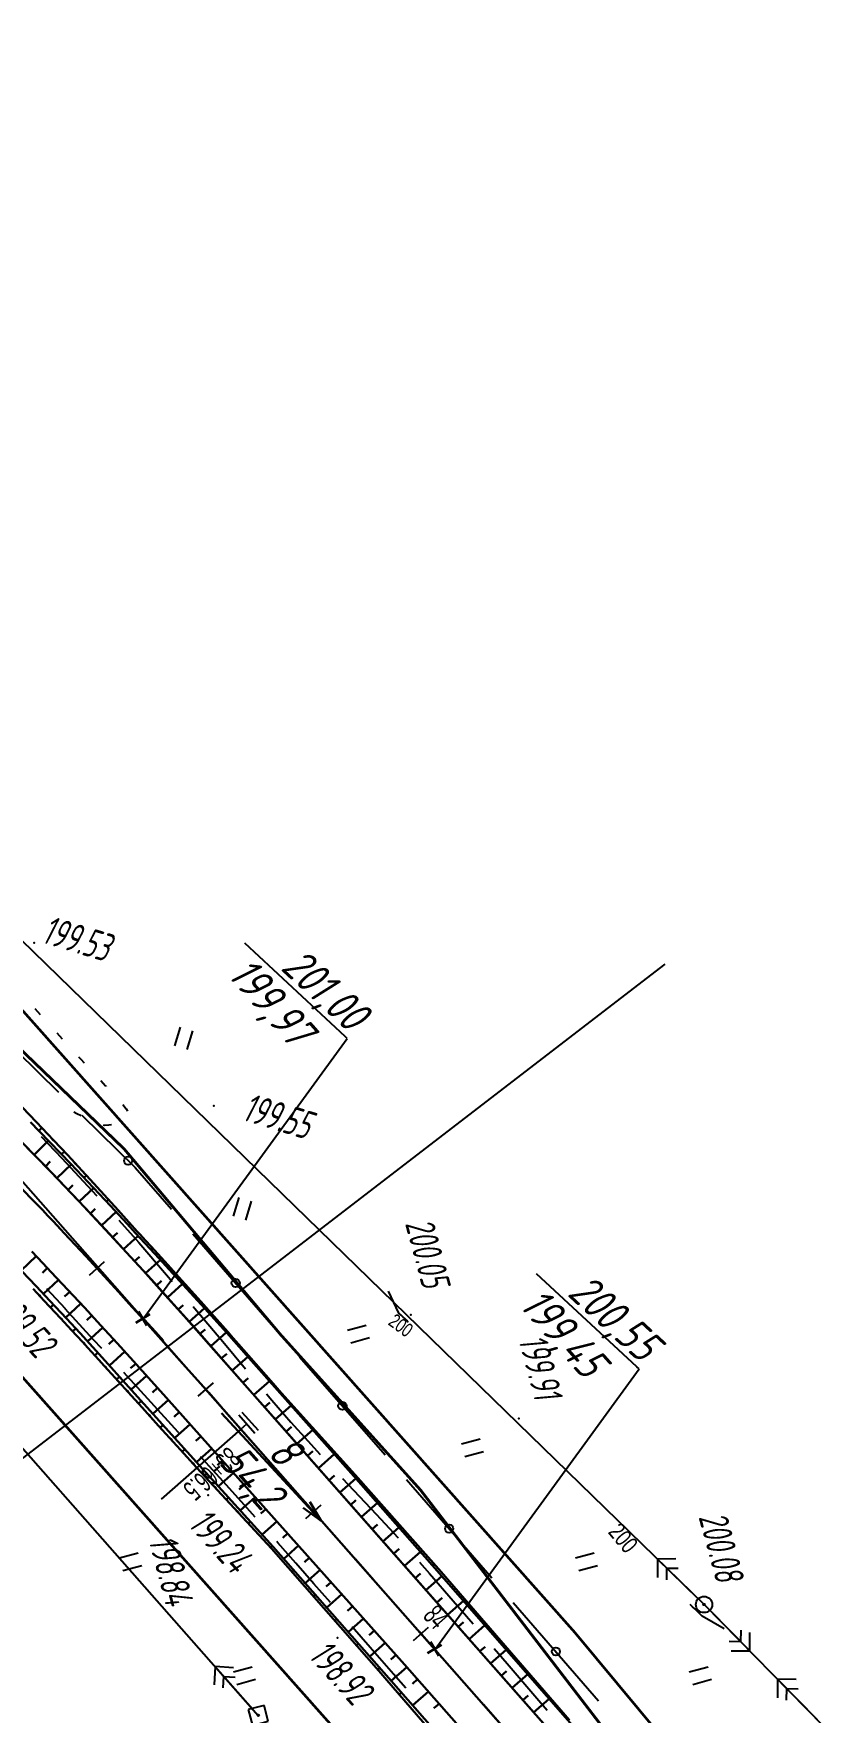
# Model space of a CAD drawing. Header units: millimetres. Extents: x -1799 to 6962, y -1020 to 4121.
# Drawn here: x 5023.8 to 5121.9, y 2961.6 to 3168 of the extents above; entities that cross this region are included whole.
import ezdxf
from ezdxf import colors
from ezdxf.entities.mleader import LeaderData, LeaderLine
from ezdxf.math import Vec2, Vec3

# ---------------------------------------------------------------- set-up
doc = ezdxf.new("R2010")
doc.units = ezdxf.units.MM
doc.linetypes.add('CONTI', pattern=[0])
doc.linetypes.add('STROT', pattern=[1.7, 0.5, -1.2])
for name, color, linetype, lineweight in [('10', 1, 'Continuous', 35), ('КОПИЯ_ОСЬ_13_ОТКОСЫ', 7, 'Continuous', 30), ('ОСЬ_ВЕРХ_ПОКРЫТИЯ_ГРАНИЦЫ_ПОЛОС', 7, 'Continuous', 30), ('ОСЬ_ВЕРХ_ПОКРЫТИЯ_ОСЬ', 1, 'Continuous', 30), ('Отметки', 5, 'Continuous', 30), ('Уклоны ПЧ', 5, 'Continuous', 30)]:
    doc.layers.add(name, color=color, linetype=linetype, lineweight=lineweight)
for name, color, linetype in [('_Ростелеком', 6, 'Continuous'), ('GOR_BDEFAULT', 212, 'CONTI'), ('NAD_MDEFAULT', 7, 'CONTI'), ('PI_OTDEFAULT', 172, 'CONTI'), ('PI_TTDEFAULT', 5, 'CONTI'), ('PLN_O', 7, 'CONTI'), ('SIT_LDEFAULT', 7, 'CONTI'), ('USLZNDEFAULT', 7, 'CONTI'), ('ZAPSKDEFAULT', 7, 'CONTI'), ('КОПИЯ_ОСЬ_ТАНГЕНСЫ', 1, 'Continuous'), ('ОСЬ_ВЕРХ_ПОКРЫТИЯ_ПИКЕТЫ', 1, 'Continuous'), ('ОСЬ_ВЕРХ_ПОКРЫТИЯ_РАЗБИВКА_КРИВ', 1, 'Continuous'), ('ОСЬ_ВЕРХ_ПОКРЫТИЯ_ТАНГЕНСЫ', 1, 'Continuous'), ('разметка', 7, 'Continuous')]:
    doc.layers.add(name, color=color, linetype=linetype)
doc.styles.add('eskd', font='spds.shx', dxfattribs={"width": 1.2, "oblique": 15})
doc.styles.add('SHRFT', font='TXT', dxfattribs={"width": 3.5})
doc.styles.get("Standard").update_dxf_attribs({"font": 'arial.ttf'})
doc.styles.add('STYLE1', font='romand.shx', dxfattribs={"width": 0.9})
doc.styles.add('ГОСТ', font='', dxfattribs={"oblique": 15, "height": 4})
doc.styles.get('ГОСТ').set_extended_font_data('GOST type A')
doc.linetypes.add('кабель_связи_проект.', pattern='A,10,-1,["/",STYLE1,S=3,R=0,X=0,Y=-1.5],-4.1', length=15.1)

# ---------------------------------------------------------------- blocks, each defined once
blk = doc.blocks.new('BL_2011')
at = {"color": 0}
for p, q in [((0, 0), (0, 2.4)), ((1.6, 0), (1.6, 2.4))]:
    blk.add_line(p, q, dxfattribs=at)
blk = doc.blocks.new('BL_27')
at = {"color": 0}
for p, q in [((1, 1), (-1, 1)), ((-1, 1), (-1, -1)), ((1, -1), (1, 1)), ((-1, -1), (1, -1))]:
    blk.add_line(p, q, dxfattribs=at)
blk.add_circle((0, 0), 0.1, dxfattribs=at)
blk = doc.blocks.new('BL_26')
at = {"color": 0}
for radius in [1, 0.1]:
    blk.add_circle((0, 0), radius, dxfattribs=at)
blk = doc.blocks.new('_None')
blk = doc.blocks.new('Крест')
at = {"layer": 'Отметки'}
for points in [[(-1, 0), (1, 0)], [(0, 1), (0, -1)]]:
    blk.add_lwpolyline(points, dxfattribs=at)
blk = doc.blocks.new('Стрелка')
at = {"layer": 'Уклоны ПЧ', "ltscale": 2}
for points in [[(-0.02342005360436872, -0.04794833697465961), (-0.02342005360436872, 17.97170368749525)], [(-0.02342005360436872, -0.04794833697465961), (-0.5784949510263147, 2.621650927669716)], [(-0.02342005360436872, -0.04794833697465961), (0.5316548438175772, 2.621650927669716)]]:
    blk.add_lwpolyline(points, dxfattribs=at)

msp = doc.modelspace()

# ---------------------------------------------------------------- linework, layer by layer
at = {"linetype": 'Continuous'}
msp.add_line((5101.342919069642, 3053.628993714613), (4992.824207588865, 2970.080259105575), dxfattribs=at)
at = {"layer": '10'}
for points in [[(5126.715964376121, 2919.343480735471), (5103.205964376344, 2947.443480736029), (5106.035964376419, 2952.483480735135), (5090.315964376214, 2971.423480735545), (5010.815964376214, 3060.993480735843), (4964.365964376493, 3097.523480736104), (4959.865964376493, 3089.543480735657), (4935.2659643764, 3109.693480736029), (4925.045964376195, 3116.333480735694), (4915.735964376139, 3122.393480735284), (4882.235964376139, 3156.863480735955), (4868.235964376139, 3165.853480735247), (4844.225964376363, 3168.00348073562), (4845.852994294584, 3159.921071174008), (4832.605964376426, 3154.783480734949), (4804.775964376351, 3131.223480734428), (4770.825964376631, 3093.703480734875), (4735.885964376686, 3046.233480734204), (4680.975964376537, 2976.563480734279), (4647.055964376612, 2935.783480734949), (4635.285964376593, 2926.063480734279), (4615.905964376705, 2918.193480734167), (4598.585964376407, 2915.533480734949), (4552.415964376481, 2914.983480734204)], [(4844.225964376363, 3168.00348073562), (4868.235964376139, 3165.853480735247), (4882.235964376139, 3156.863480735955), (4915.735964376139, 3122.393480735284), (4925.045964376195, 3116.333480735694), (4935.2659643764, 3109.693480736029), (4959.865964376493, 3089.543480735657), (4964.365964376493, 3097.523480736104), (5010.815964376214, 3060.993480735843), (5090.315964376214, 2971.423480735545)], [(4557.365964376668, 2900.733480734204), (4579.635964376686, 2901.023480734241), (4603.805964376612, 2901.343480734539), (4619.905964376705, 2900.323480734986), (4644.595964376649, 2910.463480734651), (4659.775964376351, 2923.013480734465), (4694.925964376258, 2965.253480734688), (4750.165964376481, 3035.343480734539), (4784.735964376314, 3082.333480734763), (4817.285964376593, 3118.293480734726), (4841.915964376481, 3139.133480734577), (4849.498071936259, 3141.813837832225), (4850.395964376288, 3137.353480735247), (4862.145964376288, 3136.323480735918), (4879.535964376419, 3127.573480735918), (4921.7659643764, 3093.823480735918), (4990.145964376288, 3039.233480735135), (5067.65596437653, 2951.893480735284), (5147.235964376139, 2856.943480736029), (5178.235964376139, 2824.543480735657), (5178.235964376139, 2824.543480735657), (5183.975964376363, 2815.193480736029), (5213.87596437627, 2748.373480735731)], [(5311.565964376214, 2187.733480735135), (5307.975964376363, 2226.163480735769), (5307.135964376512, 2291.223480735359), (5299.565964376214, 2401.693480736029), (5284.995964376381, 2489.083480735694), (5263.2659643764, 2574.083480735694), (5241.045964376195, 2659.673480735545), (5213.87596437627, 2748.373480735731), (5183.975964376363, 2815.193480736029), (5178.235964376139, 2824.543480735657), (5178.235964376139, 2824.543480735657), (5147.235964376139, 2856.943480736029), (5067.65596437653, 2951.893480735284), (4990.145964376288, 3039.233480735135), (4921.7659643764, 3093.823480735918), (4879.535964376419, 3127.573480735918), (4862.145964376288, 3136.323480735918), (4850.395964376288, 3137.353480735247)]]:
    msp.add_lwpolyline(points, dxfattribs=at)
at = {"layer": '_Ростелеком', "linetype": 'кабель_связи_проект.', "ltscale": 0.25, "const_width": 0.35}
msp.add_lwpolyline([(5227.847342737436, 2760.188972114039), (5218.845533847352, 2781.426412456122), (5206.952091729365, 2806.025960058359), (5202.948013053081, 2813.998178920162), (5185.139595390801, 2845.823118222331), (5185.139595390801, 2845.823118222331), (5158.245964376381, 2881.673480735545), (5129.315964376388, 2916.233480735135), (5103.20596435731, 2947.443480702502), (5071.339751061003, 2988.977168491495), (5054.134628052629, 3008.096568996471), (5034.933235916551, 3030.901584650775), (5019.355069140214, 3045.905288504821), (5000.278257349399, 3062.640664775309), (4959.865964372564, 3089.543480729138), (4931.653513538224, 3111.720275393141), (4915.735964375644, 3122.393480736216)], dxfattribs=at)
at = {"layer": 'GOR_BDEFAULT', "color": 212, "elevation": 200, "flags": 128}
for points in [[(5069.861700376447, 3009.599213735585), (5069.751700376402, 3009.70921473523), (5069.641700376416, 3009.829216734891), (5069.54170037644, 3009.939217735467), (5069.401700376426, 3010.069214735565), (5069.201700376414, 3010.239212735009), (5068.961700376423, 3010.45921473523), (5068.671700376444, 3010.729210735683), (5067.401700376426, 3013.409211734695)], [(5108.641700376416, 2971.909211734695), (5105.911700376435, 2973.469216735487), (5105.751700376402, 2973.639214735863), (5105.601700376437, 2973.799218735111), (5105.441700376405, 2973.979210735683), (5105.251700376402, 2974.159211734695), (5105.021700376421, 2974.379212735606), (5104.751700376402, 2974.629212735606), (5104.471700376433, 2974.899216735189)]]:
    msp.add_lwpolyline(points, dxfattribs=at)
at = {"layer": 'PI_TTDEFAULT', "color": 5}
for p in [(5023.891700376416, 3056.229210735683, 199.527), (5045.951700376414, 3036.189217735467, 199.553), (5070.151700376426, 3010.499215735507, 200.055), (5083.391700376416, 2997.76921173503, 199.905), (5045.241700376451, 2988.359215734911, 199.235), (5106.161700376435, 2974.909211734695, 200.083), (5061.131700376407, 2970.819214735565, 198.92)]:
    msp.add_point(p, dxfattribs=at)
at = {"layer": 'PLN_O'}
for p, q in [((5015.471700376433, 3049.099213735585), (5026.871700376398, 3037.869217735169)), ((5029.721700376433, 3035.069214735565), (5036.271700376421, 3028.609215734911)), ((5036.28170037643, 3028.619217735169), (5040.741700376451, 3023.489212735009)), ((5043.371700376398, 3020.469216735487), (5053.861700376447, 3008.389214735863)), ((5056.481700376442, 3005.369217735169), (5066.971700376433, 2993.289216734854)), ((5069.601700376437, 2990.26921173503), (5080.091700376428, 2978.189217735467)), ((5082.711700376423, 2975.169213734952), (5093.201700376414, 2963.089211735328))]:
    msp.add_line(p, q, dxfattribs=at)
for centre in [(5035.421700376444, 3029.45921473523), (5048.621700376398, 3014.429215735209), (5061.731700376442, 2999.329216734891), (5074.851700376437, 2984.229210735683), (5087.961700376423, 2969.129212735606)]:
    msp.add_circle(centre, 0.5, dxfattribs=at)
at = {"layer": 'SIT_LDEFAULT', "color": 7}
for p, q in [((4962.851700376437, 3114.45921473523), (5106.161700376435, 2974.909211734695)), ((5023.951700376414, 3048.159211734695), (5024.621700376398, 3047.419213734952)), ((5026.641700376416, 3045.189217735467), (5027.3117003764, 3044.449212734972)), ((5029.331700376419, 3042.229210735683), (5029.591700376428, 3041.939217735467)), ((5029.591700376428, 3041.939217735467), (5030.001700376402, 3041.499215735507)), ((5032.051700376449, 3039.299218735111), (5032.651700376426, 3038.659211734695)), ((5032.661700376435, 3038.669213734952), (5032.741700376451, 3038.589211735328)), ((5034.761700376412, 3036.359215734911), (5035.191700376405, 3035.849213735585)), ((5035.181700376395, 3035.839211735328), (5035.351700376437, 3035.559212735307)), ((5029.121700376398, 3035.229210735683), (5028.741700376451, 3035.429215735209)), ((5029.631700376407, 3034.979210735683), (5029.121700376398, 3035.239212735009)), ((5032.54170037644, 3033.789216734854), (5032.391700376416, 3033.829216734891)), ((5033.03170037643, 3033.809212735307), (5032.54170037644, 3033.789216734854)), ((5033.391700376416, 3033.879212735606), (5033.03170037643, 3033.809212735307)), ((5024.751700376402, 3032.429215735209), (5027.261700376412, 3029.779213735287)), ((5027.261700376412, 3029.779213735287), (5030.431700376395, 3026.389214735863)), ((5030.431700376395, 3026.389214735863), (5031.591700376428, 3025.129212735606)), ((5034.271700376421, 3022.159211734695), (5036.721700376433, 3019.389214735863)), ((5036.721700376433, 3019.389214735863), (5040.131700376407, 3015.419213734952)), ((5040.131700376407, 3015.419213734952), (5040.821700376409, 3014.599213735585)), ((5027.711700376423, 3011.249215735507), (5025.421700376444, 3013.729210735683)), ((5031.171700376444, 3007.449212734972), (5027.701700376414, 3011.239212735009)), ((5043.411700376435, 3011.549218735111), (5043.621700376398, 3011.299218735111)), ((5043.621700376398, 3011.299218735111), (5047.04170037644, 3007.219216735487)), ((5032.171700376444, 3006.369217735169), (5031.171700376444, 3007.449212734972)), ((5047.04170037644, 3007.219216735487), (5049.831700376419, 3003.879212735606)), ((5013.101700376437, 3004.729210735683), (5051.401700376426, 2961.279213735287)), ((5038.251700376402, 2999.729210735683), (5034.881700376407, 3003.409211734695)), ((5052.401700376426, 3000.819214735565), (5053.081700376419, 3000.01921173503)), ((5041.571700376409, 2996.099213735585), (5038.251700376402, 2999.729210735683)), ((5053.081700376419, 3000.01921173503), (5055.421700376444, 2997.309212735307)), ((5055.421700376444, 2997.309212735307), (5057.481700376442, 2995.009217735765)), ((5041.631700376407, 2996.029213735287), (5041.571700376409, 2996.099213735585)), ((5057.481700376442, 2995.009217735765), (5059.021700376421, 2993.329216734891)), ((5044.5617003764, 2992.819214735565), (5044.321700376409, 2993.079216734891)), ((5047.091700376428, 2990.029213735287), (5044.5617003764, 2992.819214735565)), ((5061.761700376412, 2990.399216735189), (5063.801700376449, 2988.239212735009)), ((5049.341700376428, 2987.529213735287), (5047.091700376428, 2990.029213735287)), ((5063.801700376449, 2988.239212735009), (5065.911700376435, 2985.979210735683)), ((5051.021700376421, 2985.649216735189), (5049.341700376428, 2987.529213735287)), ((5065.911700376435, 2985.979210735683), (5068.011700376412, 2983.719216735487)), ((5053.801700376449, 2982.509217735765), (5053.671700376444, 2982.659211734695)), ((5056.021700376421, 2979.999215735507), (5053.801700376449, 2982.509217735765)), ((5068.011700376412, 2983.719216735487), (5068.571700376409, 2983.089211735328)), ((5058.241700376451, 2977.469216735487), (5056.021700376421, 2979.999215735507)), ((5071.221700376433, 2980.099213735585), (5072.441700376405, 2978.719216735487)), ((5102.691700376405, 2980.51921173503), (5100.431700376395, 2980.489212735009)), ((5105.441700376405, 2975.609215734911), (5100.431700376395, 2980.489212735009)), ((5100.431700376395, 2980.489212735009), (5100.461700376423, 2978.229210735683)), ((5072.441700376405, 2978.719216735487), (5075.341700376428, 2975.379212735606)), ((5101.571700376409, 2979.369217735169), (5102.991700376451, 2979.389214735863)), ((5101.591700376428, 2977.95921473523), (5101.571700376409, 2979.369217735169)), ((5060.28170037643, 2975.149216735189), (5058.241700376451, 2977.469216735487)), ((5075.341700376428, 2975.379212735606), (5077.78170037643, 2972.539216734854)), ((5106.161700376435, 2974.909211734695), (5120.801700376449, 2960.009217735765)), ((5106.861700376447, 2974.199212734972), (5111.771700376421, 2969.199212734972)), ((5065.151700376426, 2969.619217735169), (5062.931700376395, 2972.149216735189)), ((5110.661700376435, 2971.759217735765), (5110.651700376426, 2970.339211735328)), ((5068.03170037643, 2966.359215734911), (5065.151700376426, 2969.619217735169)), ((5080.391700376416, 2969.51921173503), (5081.991700376451, 2967.649216735189)), ((5110.651700376426, 2970.339211735328), (5109.231700376442, 2970.359215734911)), ((5111.771700376421, 2969.199212734972), (5111.79170037644, 2971.469216735487)), ((5081.991700376451, 2967.649216735189), (5085.381700376407, 2963.679215735209)), ((5109.501700376402, 2969.219216735487), (5111.771700376421, 2969.199212734972)), ((5046.111700376447, 2967.279213735287), (5045.971700376433, 2965.01921173503)), ((5050.741700376451, 2962.029213735287), (5046.111700376447, 2967.279213735287)), ((5048.371700376398, 2967.139214735863), (5046.111700376447, 2967.279213735287)), ((5047.081700376419, 2964.669213734952), (5047.171700376444, 2966.079216734891)), ((5047.171700376444, 2966.079216734891), (5048.581700376419, 2965.989212735009)), ((5069.54170037644, 2964.639214735863), (5068.03170037643, 2966.359215734911)), ((5115.191700376405, 2965.719216735487), (5115.171700376444, 2963.449212734972)), ((5120.101700376437, 2960.719216735487), (5115.191700376405, 2965.719216735487)), ((5117.461700376423, 2965.699212734972), (5115.191700376405, 2965.719216735487)), ((5085.381700376407, 2963.679215735209), (5086.891700376416, 2961.909211734695)), ((5116.301700376449, 2963.159211734695), (5116.3117003764, 2964.579216734891)), ((5116.3117003764, 2964.579216734891), (5117.731700376442, 2964.559212735307))]:
    msp.add_line(p, q, dxfattribs=at)
at = {"layer": 'КОПИЯ_ОСЬ_13_ОТКОСЫ'}
for points in [[(5022.395585351982, 3036.030730900739), (5024.165574365654, 3034.196197209333), (5024.869950586357, 3033.460097966169), (5026.271226221123, 3031.982680973982), (5028.012742334404, 3030.130042729353), (5029.740189844169, 3028.268165287946), (5030.771867090263, 3027.148521122907), (5032.479295068779, 3025.274352726911), (5034.177018457451, 3023.395209965681), (5034.85167055706, 3022.640563664411), (5036.204972559013, 3021.136855778669), (5036.541978174248, 3020.760085759138), (5036.885972314873, 3020.389884648298), (5037.568436914482, 3019.644843754743), (5038.248032861748, 3018.897727665876), (5040.290665918388, 3016.663154301618), (5040.967332178154, 3015.915549931501), (5041.636857324638, 3015.162070927595), (5044.333054834404, 3012.169921574568), (5045.66221743206, 3010.66019409654), (5047.666001611748, 3008.408675847028), (5048.328416162529, 3007.654380497907), (5048.986405664482, 3006.896720585798), (5052.963120752373, 3002.38758057115), (5054.273301416435, 3000.875327763532), (5063.29844790081, 2990.834617314314), (5073.888535791435, 2978.907447514509), (5077.522202783623, 2974.712104496931), (5089.613450342216, 2960.709109959577)], [(5023.436753564873, 3034.189529118513), (5024.507096582451, 3033.101699528669), (5028.392655664482, 3029.085746464704), (5031.872575098076, 3025.399337468122), (5033.252122217216, 3023.916938481306), (5035.30870180706, 3021.685592350935), (5036.332108789482, 3020.56725281236), (5039.243516260185, 3017.420371708845), (5042.138566309013, 3014.258468327497), (5044.840562158623, 3011.274818119978), (5047.526017480888, 3008.284682927107), (5050.863725000419, 3004.541816410993), (5063.137833887138, 2990.693206486677), (5073.673875146904, 2978.718459782575), (5102.281998926201, 2945.9999539232)], [(5023.436969774057, 3034.189519871411), (5024.507282274057, 3033.101690281567), (5028.392536180307, 3029.085760105786), (5031.872516649057, 3025.399358738598), (5033.251911180307, 3023.916936863598), (5035.308551805307, 3021.685613621411), (5036.331989305307, 3020.567266453442), (5039.243610399057, 3017.420354832348), (5042.138629930307, 3014.258489597973), (5044.840778367807, 3011.274847019848), (5047.525836961557, 3008.284673680005), (5050.863727586557, 3004.541814793286), (5063.137653367807, 2990.693181980786), (5073.673786180307, 2978.718450535473), (5102.282184617807, 2945.999944676098)], [(5024.83946352581, 3033.491965947126), (5024.470506006279, 3033.138908085798)], [(5022.027790086557, 3032.07349203938), (5025.914508836557, 3028.103643406567), (5030.089801805307, 3023.72192953938), (5032.666461961557, 3020.961126316723), (5035.227008836557, 3018.184942234692), (5037.260211961557, 3015.95532797688), (5039.618610399057, 3013.345830906567), (5042.299274461557, 3010.354681004223), (5045.963825242807, 3006.23120688313), (5055.440876024057, 2995.479681004223), (5100.425739305307, 2944.371709812817)], [(5023.867633836557, 3030.194646824536), (5025.640583055307, 3031.93042563313)], [(5026.21592836956, 3032.040992436384), (5026.092423730888, 3031.923858342146)], [(5027.586015039482, 3030.583991703962), (5027.249284082451, 3030.267471013044)], [(5025.266559617807, 3028.765508640942), (5025.857379930307, 3029.344060887036)], [(5026.655231492807, 3027.326299656567), (5028.444293992807, 3029.03101157063)], [(5028.949296289482, 3029.120612797712), (5028.836350732841, 3029.015845952009)], [(5030.307481103935, 3027.652518925642), (5030.006974512138, 3027.375632939314)], [(5028.035114305307, 3025.878362644848), (5028.631305711557, 3026.446599949536)], [(5029.414508836557, 3024.43042563313), (5031.189899461557, 3026.122259129223)], [(5031.657243066826, 3026.176681218122), (5031.556565576591, 3026.084960637068)], [(5030.788043992807, 3022.976751316723), (5031.385211961557, 3023.53540610188)], [(5032.152790086557, 3021.51441000813), (5033.936969774057, 3023.173955906567)], [(5033.001756006279, 3024.696052250837), (5032.743882471123, 3024.463081059431)], [(5034.341569238701, 3023.211150822614), (5034.255204492607, 3023.133941349958)], [(5035.677598291435, 3021.72286194322), (5035.456589990654, 3021.523978886579)], [(5033.512165086557, 3020.047735203442), (5034.108844774057, 3020.599004734692)], [(5034.867145555307, 3018.576726902661), (5036.655719774057, 3020.21899985188)], [(5037.02159243206, 3020.241828618025), (5036.948502832451, 3020.174895939802)], [(5019.700622383893, 3018.682808526245), (5024.122985665143, 3014.044685967651), (5025.811950508893, 3012.242745049683), (5027.831481758893, 3010.068550713745), (5029.509216133893, 3008.248299248901), (5031.850524727643, 3005.68647063562), (5035.852966133893, 3001.268746026245), (5040.014098946393, 2996.626778252808), (5044.190856758893, 2991.998787530151), (5053.253845040143, 2981.991097100464), (5063.784606758893, 2970.011726983276), (5067.459411446393, 2965.852730401245), (5083.184997383893, 2947.854866631714)], [(5019.700778957291, 3018.682835675229), (5024.123111720963, 3014.044699765195), (5025.812015529556, 3012.24273977374), (5027.831272121353, 3010.068554974546), (5029.5092201194, 3008.248318768491), (5031.850284572525, 3005.686483956327), (5035.852909084244, 3001.268717146863), (5040.014194484635, 2996.626758194913), (5044.191043849869, 2991.998778916349), (5053.25369643776, 2981.991105175962), (5063.784488674088, 2970.011735058774), (5067.459445949478, 2965.852734662046), (5083.185062404556, 2947.854867077817)], [(5024.125915352643, 3017.725594170776), (5022.284118477643, 3015.973457940308)], [(5023.590759102643, 3018.288216241089), (5024.956970040143, 3016.851814873901), (5025.979430977643, 3015.771126397339), (5028.015563790143, 3013.599373467651), (5030.043395821393, 3011.415779717651), (5032.062927071393, 3009.221565850464), (5034.075622383893, 3007.017830498901), (5036.082458321393, 3004.805672295776), (5040.084899727643, 3000.360664971558), (5069.378845040143, 2967.54242766687), (5085.171813790143, 2949.604012139526)], [(5036.216266649057, 3017.099981297192), (5036.814411180307, 3017.645391453442)], [(5037.562458055307, 3015.620916355786), (5039.384235399057, 3017.267583836255)], [(5038.369767480888, 3018.764541325544), (5038.171281152763, 3018.583114323591)], [(5039.719163232841, 3017.288360295271), (5039.653001123466, 3017.227882084821)], [(5025.502868477643, 3016.274971612183), (5024.887145821393, 3015.692696221558)], [(5041.063370996513, 3015.807464299177), (5040.876237207451, 3015.641181645368)], [(5023.746738429947, 3013.69465170001), (5025.091220851822, 3012.249723530759), (5026.448276515885, 3010.813768483152), (5027.12186050026, 3010.090271092405), (5028.457859035416, 3008.631159878721), (5029.807315822525, 3007.181741810788), (5030.479618068619, 3006.453866578092), (5031.810642238541, 3004.983994580259), (5032.479831691666, 3004.251449681272), (5033.824405666275, 3002.789971686353), (5035.819950099869, 3000.5741083393), (5037.16302871315, 2999.105078435888), (5039.16092300026, 2996.882146216382), (5040.50467300026, 2995.407623864164), (5041.83670425026, 2993.920375920286), (5043.85477065651, 2991.702739811887), (5053.021030422135, 2981.786255932798), (5063.539066310806, 2969.795653439512), (5066.204807277603, 2966.7466326723), (5067.188510890885, 2965.61418256854), (5084.122928615494, 2946.016255475034)], [(5024.513217922135, 3012.870903111448), (5024.637912746353, 3012.98693571185)], [(5026.872985665143, 3014.818123467651), (5025.023376290143, 3013.083992608276)], [(5028.239684883893, 3013.358040459839), (5027.620544258893, 3012.783028252808)], [(5038.903278367807, 3014.137212742505), (5039.510700242807, 3014.686101902661)], [(5040.241657274057, 3012.650823582348), (5042.092243211557, 3014.309270847973)], [(5042.397721582451, 3014.317680058454), (5042.335740381279, 3014.261825261091)], [(5025.882144924088, 3011.412821866025), (5026.255283351822, 3011.765462018003)], [(5029.600524727643, 3011.892403252808), (5027.741149727643, 3010.165779717651)], [(5041.576618211557, 3011.16138266438), (5042.193317430307, 3011.714178074536)], [(5042.908161180307, 3009.669378269848), (5044.784626024057, 3011.33667563313)], [(5043.736558252373, 3012.83190124986), (5043.568009668388, 3012.680022892927)], [(5045.065812402763, 3011.33760803697), (5045.009049707451, 3011.287627873396)], [(5027.24832534401, 3009.952174283017), (5027.374546047135, 3010.067744351377)], [(5028.600193019791, 3008.478274441709), (5028.975315090103, 3008.827511883725)], [(5030.956970040143, 3010.422737725464), (5030.334899727643, 3009.849922784058)], [(5032.310485665143, 3008.950203545776), (5030.434020821393, 3007.236336358276)], [(5044.236774461557, 3008.174383152661), (5044.862262742807, 3008.730169285473)], [(5046.391831689873, 3009.840377507185), (5046.245652490654, 3009.710296330427)], [(5029.962375636978, 3007.013866997709), (5030.087863918228, 3007.129782296171)], [(5033.659118477643, 3007.473457940308), (5033.033630196393, 3006.902168877808)], [(5045.565387742807, 3006.679388035473), (5047.457477586557, 3008.360906590161)], [(5047.721024805107, 3008.34599274156), (5047.672044092216, 3008.302955327009)], [(5049.036698633232, 3006.839683232282), (5048.912370019951, 3006.730033574079)], [(5031.310367580338, 3005.536440945615), (5031.680850978775, 3005.871909714689)], [(5035.004821602643, 3005.993660577026), (5033.120544258893, 3004.284248955933)], [(5046.889606492807, 3005.180669773755), (5047.522907274057, 3005.738653172192)], [(5048.212360399057, 3003.680364597973), (5050.126911180307, 3005.368108738598)], [(5050.359605127373, 3005.339690861677), (5050.318162256279, 3005.303138432478)], [(5032.657566066666, 3004.0582600603), (5032.780185695572, 3004.171053982725)], [(5034.009525295181, 3002.584422207822), (5034.368198390885, 3002.907434321393)], [(5036.347595040143, 3004.511482842651), (5035.717223946393, 3003.944100030151)], [(5037.685973946393, 3003.025215752808), (5035.799743477643, 3001.327217705933)], [(5049.534626024057, 3002.180059422192), (5050.172809617807, 3002.742620457348)], [(5051.682481103935, 3003.839690861677), (5051.572221094169, 3003.742454228376)], [(5035.34793471901, 3001.098262048711), (5035.467472072525, 3001.205932832708)], [(5039.023864571393, 3001.538887627808), (5038.395446602643, 3000.972908623901)], [(5050.857379930307, 3000.679754246411), (5052.782672899057, 3002.376836765942)], [(5053.004929834404, 3002.339324650739), (5052.96788149456, 3002.307235417341)], [(5054.315415674248, 3000.8284985399), (5054.226060205498, 3000.748183903669)], [(5036.693515773697, 2999.61862907504), (5037.04291152565, 2999.93806432878)], [(5040.360778633893, 3000.051399834839), (5038.460876290143, 2998.355599053589)], [(5041.692809883893, 2998.559334405151), (5041.059509102643, 2997.99408782312)], [(5052.179645555307, 2999.179388035473), (5052.821735399057, 2999.745122898755)], [(5053.502399461557, 2997.679082859692), (5055.435504930307, 2999.383367527661)], [(5055.652390771904, 2999.341064152693), (5055.622605615654, 2999.314292607282)], [(5038.034824367447, 2998.135100580205), (5038.152194972916, 2998.240584231366)], [(5039.373355861588, 2996.649056054105), (5039.714542385025, 2996.959992505063)], [(5043.024352852643, 2997.067268975464), (5041.135680977643, 2995.381172784058)], [(5054.824665086557, 2996.178777683911), (5055.469196336557, 2996.746892918286)], [(5056.146930711557, 2994.677923191723), (5058.090290086557, 2996.388494480786)], [(5056.989396387138, 2997.853629765485), (5056.879258447685, 2997.754638371443)], [(5058.326371484794, 2996.366195378278), (5058.28965883831, 2996.333198246931)], [(5040.718418117447, 2995.168956852903), (5040.833042140885, 2995.271616555204)], [(5044.356384102643, 2995.575203545776), (5043.726989571393, 2995.013191827026)], [(5059.663346582451, 2994.878760991071), (5059.532456689873, 2994.761085209821)], [(5042.054599758072, 2993.680787659635), (5042.392337795181, 2993.987940407743)], [(5043.400211330338, 2992.201164818754), (5043.512790676041, 2992.303548909177)], [(5045.688415352643, 2994.083138116089), (5043.816345040143, 2992.412483819214)], [(5047.019958321393, 2992.591072686401), (5046.395934883893, 2992.034187920776)], [(5057.468219774057, 2993.176641453442), (5058.116168992807, 2993.74683188313)], [(5058.789508836557, 2991.675359715161), (5060.743122117807, 2993.394964207348)], [(5061.000352197685, 2993.391326603864), (5060.956712060966, 2993.352096257185)], [(5044.754459377213, 2990.729429341306), (5045.073490138931, 2991.024316884031)], [(5048.351989571393, 2991.099007256714), (5046.501403633893, 2989.447395928589)], [(5060.110797899057, 2990.17407797688), (5060.762165086557, 2990.74732016438)], [(5061.432575242807, 2988.672796238598), (5063.395465867807, 2990.400579441723)], [(5062.337327295341, 2991.903892216657), (5062.18565493206, 2991.767539677595)], [(5063.671769434013, 2990.414169011091), (5063.620927148857, 2990.369033513044)], [(5046.112033840103, 2989.260751820554), (5046.218357082291, 2989.359047032346)], [(5049.683532540143, 2989.606941827026), (5049.066833321393, 2989.056404717651)], [(5051.015563790143, 2988.114876397339), (5049.186462227643, 2986.48236907312)], [(5064.999680810966, 2988.918616948103), (5064.830979639091, 2988.768851933454)], [(5047.469577785416, 2987.792073346128), (5047.75857925026, 2988.059215641965)], [(5048.827152248306, 2986.323395825376), (5048.923496242447, 2986.412443257322)], [(5052.347106758893, 2986.622810967651), (5051.737731758893, 2986.078621514526)], [(5062.753864305307, 2987.171514500317), (5063.408161180307, 2987.747442234692)], [(5064.075153367807, 2985.670232762036), (5066.037555711557, 2987.397466648755)], [(5066.327561670341, 2987.42305725572), (5066.271348291435, 2987.373138127302)], [(5050.184726711197, 2984.85471735095), (5050.443698879166, 2985.0941143999)], [(5053.679138008893, 2985.130745537964), (5051.871520821393, 2983.517342217651)], [(5065.396442430307, 2984.168951023755), (5066.050739305307, 2984.744695652661)], [(5066.718219774057, 2982.667669285473), (5068.679645555307, 2984.394414890942)], [(5067.655473047294, 2985.927505192732), (5067.473283105888, 2985.76574676988)], [(5068.983353906669, 2984.431945500349), (5068.922623926201, 2984.378028569196)], [(5051.54227065651, 2983.386038876523), (5051.628604885025, 2983.465838528623)], [(5052.8998451194, 2981.917361355771), (5053.128818508072, 2982.129014111509)], [(5055.011169258893, 2983.638680108276), (5054.408630196393, 2983.100899346558)], [(5056.342712227643, 2982.146614678589), (5054.535095040143, 2980.533211358276)], [(5070.311265283623, 2982.93639343736), (5070.115586572685, 2982.7626492357)], [(5054.222171779556, 2980.416951275815), (5054.300296779556, 2980.485489941587)], [(5057.674743477643, 2980.654610284058), (5057.072204415143, 2980.116768487183)], [(5068.039508836557, 2981.166387547192), (5068.693317430307, 2981.74194907063)], [(5069.360797899057, 2979.665105808911), (5071.322223680307, 2981.39136313313)], [(5071.639146142998, 2981.440833744978), (5071.573930078544, 2981.382919011091)], [(5072.967057519951, 2979.945274052595), (5072.757859521904, 2979.759544072126)], [(5055.541049953385, 2978.913430310239), (5055.777164455338, 2979.120539761533)], [(5059.006286446393, 2979.16254485437), (5057.176208321393, 2977.528938897339)], [(5070.682575242807, 2978.16382407063), (5071.335895555307, 2978.739263523755)], [(5072.003864305307, 2976.662542332348), (5073.963336961557, 2978.387395847973)], [(5074.289292627373, 2978.444755253767), (5074.218797021904, 2978.383704838728)], [(5056.859928127213, 2977.409907437314), (5056.938632961197, 2977.478945828428)], [(5058.178806301041, 2975.906386471738), (5058.418094631119, 2976.116309262266)], [(5060.338317696393, 2977.670479424683), (5059.728454415143, 2977.12592376062)], [(5061.669860665143, 2976.178413994995), (5059.817321602643, 2974.524605401245)], [(5073.325153367807, 2975.161260594067), (5073.978473680307, 2975.736211765942)], [(5075.598679834404, 2976.932967839216), (5075.391770654716, 2976.753753361677)], [(5059.497653957291, 2974.402865506162), (5059.57742690651, 2974.472840405454)], [(5063.001891915143, 2974.686348565308), (5062.384216133893, 2974.135079034058)], [(5074.646442430307, 2973.659978855786), (5076.596149461557, 2975.376104344067)], [(5076.908067041435, 2975.421180424665), (5076.839097314873, 2975.361442265485)], [(5078.216233545341, 2973.908340153669), (5078.024491601982, 2973.742763218855)], [(5060.816532131119, 2972.899344540586), (5061.059055324478, 2973.112078762998)], [(5064.333923165143, 2973.19428313562), (5062.458434883893, 2971.520271905151)], [(5065.665466133893, 2971.702217705933), (5065.040466133893, 2971.144234307495)], [(5075.968219774057, 2972.158697117505), (5076.618122117807, 2972.73071860188)], [(5077.289508836557, 2970.657415379223), (5079.229450242807, 2972.364873875317)], [(5079.523331934013, 2972.394576725935), (5079.459428125419, 2972.339381871198)], [(5062.135410304947, 2971.39582357501), (5062.2162513694, 2971.46673498248)], [(5063.454288478775, 2969.892300702085), (5063.700016017838, 2970.107846356382)], [(5066.997497383893, 2970.210152276245), (5065.102966133893, 2968.519356377808)], [(5078.610797899057, 2969.156133640942), (5079.257282274057, 2969.725286472973)], [(5080.830430322685, 2970.880809483503), (5080.657487207451, 2970.731460270857)], [(5064.770847316666, 2968.386759854307), (5064.852878566666, 2968.458474255552)], [(5068.329040352643, 2968.718086846558), (5067.697692696393, 2968.154488213745)], [(5079.932086961557, 2967.654851902661), (5081.862262742807, 2969.353582371411)], [(5082.137528711357, 2969.367042241071), (5082.079881006279, 2969.317260441755)], [(5083.444627100029, 2967.85327499864), (5083.290482812919, 2967.720161137556)], [(5066.087253566666, 2966.881077862729), (5066.348758693619, 2967.109715558042)], [(5067.398624416275, 2965.371010876645), (5067.486240383072, 2965.446713543882)], [(5069.658630196393, 2967.224129327026), (5067.738708321393, 2965.533394463745)], [(5070.980407540143, 2965.722969659058), (5070.340270821393, 2965.159432061401)], [(5081.253864305307, 2966.15357016438), (5081.896930711557, 2966.719793308911)], [(5082.575153367807, 2964.652288426098), (5084.495075242807, 2966.342351902661)], [(5084.751725488701, 2966.339507756208), (5084.700364404716, 2966.295135197614)], [(5068.706241603775, 2963.857705212583), (5068.989078517838, 2964.102086163511)], [(5072.302184883893, 2964.221871026245), (5070.370544258893, 2962.521187432495)], [(5083.896442430307, 2963.151006687817), (5084.536579149057, 2963.714361180005)], [(5085.217731492807, 2961.649724949536), (5087.128376024057, 2963.331060398755)], [(5086.058823877373, 2964.825740513777), (5085.923478418388, 2964.708858189558)], [(5070.013889308853, 2962.344403363218), (5070.108158107681, 2962.425862408628)], [(5073.623473946393, 2962.720711358276), (5072.979919258893, 2962.153816827026)], [(5087.365952783623, 2963.311973271345), (5087.320817285576, 2963.273013768171)], [(5088.673051172294, 2961.798206028913), (5088.556474023857, 2961.69755524156)]]:
    msp.add_lwpolyline(points, dxfattribs=at)
at = {"layer": 'КОПИЯ_ОСЬ_ТАНГЕНСЫ'}
msp.add_line((5012.421877005845, 3038.291639502545), (5198.329941764105, 2827.128507147928), dxfattribs=at)
at = {"layer": 'ОСЬ_ВЕРХ_ПОКРЫТИЯ_ГРАНИЦЫ_ПОЛОС'}
for points in [[(5021.314899461557, 3032.789861668286), (5025.212360399057, 3028.828985203442), (5029.397907274057, 3024.455511082348), (5034.206012742807, 3019.296819676098), (5036.245075242807, 3017.07105063313), (5038.272418992807, 3014.837957371411), (5040.625934617807, 3012.225103367505), (5043.634235399057, 3008.856389988598), (5047.954547899057, 3003.979070652661), (5100.425739305307, 2944.371709812817)], [(5023.590759102643, 3018.288216241089), (5024.956970040143, 3016.851814873901), (5025.979430977643, 3015.771126397339), (5028.015563790143, 3013.599373467651), (5030.043395821393, 3011.415779717651), (5032.062927071393, 3009.221565850464), (5034.075622383893, 3007.017830498901), (5036.082458321393, 3004.805672295776), (5040.084899727643, 3000.360664971558), (5069.378845040143, 2967.54242766687), (5085.171813790143, 2949.604012139526)]]:
    msp.add_lwpolyline(points, dxfattribs=at)
at = {"layer": 'ОСЬ_ВЕРХ_ПОКРЫТИЯ_ОСЬ'}
msp.add_lwpolyline([(5023.522792939106, 3024.821313145955), (5024.203115922466, 3024.112959544559), (5024.881863618599, 3023.403096338187), (5025.559074263563, 3022.691766620998), (5026.234786358118, 3021.979013220792), (5027.581870171949, 3020.549405412202), (5028.923428047923, 3019.11461053734), (5030.259776695961, 3017.674962420401), (5031.591236299408, 3016.230791292538), (5032.918130271233, 3014.782424010721), (5034.240785014243, 3013.330184271013), (5035.559529684377, 3011.874392823701), (5036.874695957938, 3010.415367709857), (5038.186617801528, 3008.953424477403), (5040.149152835695, 3006.755722901237), (5042.106286027885, 3004.553208990407), (5044.709381348521, 3001.610835374718), (5049.254856320893, 2996.452902296011), (5049.254856320893, 2996.452902296011), (5088.176208171566, 2952.244748123375)], dxfattribs=at)
at = {"layer": 'ОСЬ_ВЕРХ_ПОКРЫТИЯ_ПИКЕТЫ'}
for p, q in [((5030.680816348593, 3015.374139111874), (5032.521631715334, 3017.065706071829)), ((5044.018373086912, 3000.504828807351), (5045.892655596641, 3002.159236578656)), ((5057.235433916279, 2985.49665788227), (5059.111835046913, 2987.14866236077)), ((5070.451469738162, 2970.485448832077), (5072.327870868825, 2972.137453310576)), ((5070.451469738162, 2970.485448832077), (5072.327870868825, 2972.137453310576))]:
    msp.add_line(p, q, dxfattribs=at)
at = {"layer": 'ОСЬ_ВЕРХ_ПОКРЫТИЯ_РАЗБИВКА_КРИВ'}
for p, q in [((5049.389494313693, 2998.569945660804), (5051.371899686239, 2996.318264302251)), ((5049.254856320893, 2996.452902296011), (5039.497570435322, 2987.862479013776)), ((5049.014214087374, 2998.239544765477), (5050.996619459891, 2995.987863406924)), ((5049.254856320893, 2996.452902296011), (5050.005416773618, 2997.113704084803))]:
    msp.add_line(p, q, dxfattribs=at)
at = {"layer": 'ОСЬ_ВЕРХ_ПОКРЫТИЯ_ТАНГЕНСЫ'}
msp.add_line((5012.421700375862, 3038.289214736235), (5198.329941764105, 2827.128507147928), dxfattribs=at)
at = {"layer": 'разметка', "linetype": 'STROT', "lineweight": 30, "ltscale": 7}
msp.add_lwpolyline([(4995.744275545856, 3050.723688949284, -0.02670863666019116), (5023.522792939193, 3024.821313145955, -0.01557081424581722), (5047.60109541828, 2998.333427020733), (5088.178052038429, 2952.244209360716, -0.02748468126709373), (5157.753174755353, 2867.11904390381, -0.05475284689997294), (5210.333910623545, 2771.436301385437, -0.02774548750334033), (5244.891571418158, 2667.067916061183), (5254.162721608076, 2635.197343864863, -0.003575201579249513), (5273.710942460466, 2566.161519229797, -0.01240474168513383), (5285.365356985256, 2519.34490150438, -0.02972852189863337), (5304.72154707186, 2402.123159495567, -0.01174476759014218), (5309.698136782079, 2338.356065208477, -0.003270550900655369), (5312.419951080936, 2282.389592047234), (5316.248330236014, 2195.847462246579, 0.002559796335909504)], format="xyb", dxfattribs=at)

# ---------------------------------------------------------------- block references
at = {"layer": 'USLZNDEFAULT', "color": 7, "rotation": 285}
for name, p in [('BL_26', (5106.161700376435, 2974.909211734695)), ('BL_27', (5051.401700376426, 2961.279213735287))]:
    msp.add_blockref(name, p, dxfattribs=at)
at = {"layer": 'ZAPSKDEFAULT', "color": 7}
for p, rotation in [((5041.148814376395, 3043.595202735079), 342.9999999999999), ((5048.351700376437, 3022.639214735863), 342.9999999999999), ((5062.351700376437, 3008.639214735863), 285), ((5076.351700376437, 2994.639214735863), 285), ((5034.351700376437, 2980.639214735863), 285), ((5090.351700376437, 2980.639214735863), 285), ((5048.351700376437, 2966.639214735863), 285), ((5104.351700376437, 2966.639214735863), 285)]:
    msp.add_blockref('BL_2011', p, dxfattribs=dict(at, rotation=rotation))
at = {"layer": 'Отметки', "rotation": 31.03841495685173}
for p in [(5037.211401871327, 3010.066227174749), (5073.05686510134, 2969.444191073452)]:
    msp.add_blockref('Крест', p, dxfattribs=at)
at = {"layer": 'Уклоны ПЧ', "rotation": 42.84769553317211}
msp.add_blockref('Стрелка', (5059.134950577582, 2985.264313049068), dxfattribs=at)

# ---------------------------------------------------------------- texts
at = {"layer": 'GOR_BDEFAULT', "color": 212, "style": 'SHRFT', "width": 0.75}
for height, rotation, p in [(1.722262, 323.743469, (5067.256753376403, 3009.375336734963, 200)), (2.12625, 309.912802, (5094.280196376445, 2983.764389736031, 200))]:
    msp.add_text('200', height=height, rotation=rotation, dxfattribs=at).set_placement(p)
at = {"layer": 'NAD_MDEFAULT', "color": 7, "style": 'eskd', "oblique": 10, "width": 0.8}
msp.add_text('198.84', height=3.5, rotation=284.730807, dxfattribs=at).set_placement((5037.901949376401, 2982.800012735103))
at = {"layer": 'PI_OTDEFAULT', "color": 172, "style": 'eskd', "oblique": 10, "width": 0.8}
for s, rotation, p in [('199.53', 342.9999999999999, (5024.6602203764, 3056.320121735719)), ('199.55', 342.9999999999999, (5049.28170037643, 3034.499215735507)), ('200.05', 285, (5069.413416376405, 3021.762337735307)), ('199.52', 312, (5018.578404376409, 3011.16070273557)), ('199.91', 285, (5083.330425376431, 3007.462856735488)), ('199.24', 312, (5042.671700376444, 2984.669213734952)), ('200.08', 285, (5105.47048437637, 2985.676535735292)), ('198.92', 312, (5057.444157376371, 2968.516281735537))]:
    msp.add_text(s, height=3.5, rotation=rotation, dxfattribs=at).set_placement(p)
at = {"layer": 'ОСЬ_ВЕРХ_ПОКРЫТИЯ_ПИКЕТЫ', "width": 0.6}
msp.add_text('84', height=2.5, rotation=311.361050658716, dxfattribs=at).set_placement((5071.524308294853, 2973.428494437051))
at = {"layer": 'ОСЬ_ВЕРХ_ПОКРЫТИЯ_РАЗБИВКА_КРИВ', "width": 0.6}
msp.add_text('83+66.5', height=2.5, rotation=221.361050618666, dxfattribs=at).set_placement((5047.70885608448, 2994.425617591863))
at = {"layer": 'Отметки', "color": 0, "style": 'ГОСТ', "oblique": 15}
for s, p in [('199,97', (5047.491539855409, 3052.254473930609)), ('199,45', (5083.337003085422, 3011.632437829313))]:
    msp.add_text(s, height=4, rotation=311.4462987766475, dxfattribs=at).set_placement(p)
at = {"layer": 'Уклоны ПЧ', "style": 'ГОСТ', "oblique": 15}
for s, p in [('8', (5052.408337526906, 2993.443397386384)), ('54,2', (5046.454126393082, 2992.29847456367))]:
    msp.add_text(s, height=4, rotation=311.684251, dxfattribs=at).set_placement(p)

# ---------------------------------------------------------------- leaders
at = {"layer": 'Отметки', "ltscale": 0.2}
ml = msp.add_multileader_mtext('Standard', dxfattribs=at)
ml.set_content('201,00', color=256, style='ГОСТ')
ml.set_leader_properties()
ml.set_arrow_properties(name='NONE')
ml.build(insert=Vec2(0, 0))
ml.multileader.update_dxf_attribs({"text_left_attachment_type": 6, "text_right_attachment_type": 6, "dogleg_length": 0.36, "arrow_head_size": 2})
ctx = ml.context
ctx.base_point, ctx.arrow_head_size, ctx.landing_gap_size, ctx.plane_origin, ctx.plane_x_axis, ctx.plane_y_axis = Vec3(5047.619896408997, 3058.153852229341), 2, 0, Vec3(5034.683083333666, 2976.214572987904), Vec3(0.7330294696321299, -0.6801968808005799), Vec3(0.6801968808005799, 0.7330294696321299)
ctx.left_attachment, ctx.right_attachment, ctx.text_align_type = 6, 6, 2
notes = []
notes.append((ctx, [(1, (1, 1, 0), (5062.342637802571, 3044.492242174608), (-0.73302946963213, 0.6801968808005799), 0.3600000000000005, [(0, [(5037.146096394057, 3009.860238599976)], 0, [])])]))
ctx.mtext.insert, ctx.mtext.text_direction, ctx.mtext.rotation, ctx.mtext.alignment, ctx.mtext.line_spacing_style, ctx.mtext.flow_direction = Vec3(5065.207652845196, 3048.109048611869), Vec3(0.7330294696321299, -0.6801968808005799), 5.535154120867644, 3, 2, 5
ml = msp.add_multileader_mtext('Standard', dxfattribs=at)
ml.set_content('200,55', color=256, style='ГОСТ')
ml.set_leader_properties()
ml.set_arrow_properties(name='NONE')
ml.build(insert=Vec2(0, 0))
ml.multileader.update_dxf_attribs({"text_left_attachment_type": 6, "text_right_attachment_type": 6, "dogleg_length": 0.36, "arrow_head_size": 2})
ctx = ml.context
ctx.base_point, ctx.arrow_head_size, ctx.landing_gap_size, ctx.plane_origin, ctx.plane_x_axis, ctx.plane_y_axis = Vec3(5082.896836395856, 3018.059363454144), 2, 0, Vec3(5070.528546563679, 2935.592536886607), Vec3(0.7330294696321299, -0.6801968808005799), Vec3(0.6801968808005799, 0.7330294696321299)
ctx.left_attachment, ctx.right_attachment, ctx.text_align_type = 6, 6, 2
notes.append((ctx, [(1, (1, 1, 0), (5098.188101032583, 3003.870206073311), (-0.73302946963213, 0.6801968808005799), 0.3600000000000005, [(0, [(5072.99155962407, 2969.238202498679)], 0, [])])]))
ctx.mtext.insert, ctx.mtext.text_direction, ctx.mtext.rotation, ctx.mtext.alignment, ctx.mtext.line_spacing_style, ctx.mtext.flow_direction = Vec3(5101.053116075209, 3007.487012510573), Vec3(0.7330294696321299, -0.6801968808005799), 5.535154120867644, 3, 2, 5
for ctx, leaders in notes:
    for number, flags, end, landing, length, lines in leaders:
        leader = LeaderData()
        leader.index, (leader.has_last_leader_line, leader.has_dogleg_vector, leader.attachment_direction) = number, flags
        leader.last_leader_point, leader.dogleg_vector, leader.dogleg_length = Vec3(end), Vec3(landing), length
        for number, points, colour, breaks in lines:
            line = LeaderLine()
            line.index, line.vertices, line.color, line.breaks = number, Vec3.list(points), colors.encode_raw_color(colour), breaks
            leader.lines.append(line)
        ctx.leaders.append(leader)

doc.saveas('drawing.dxf')
